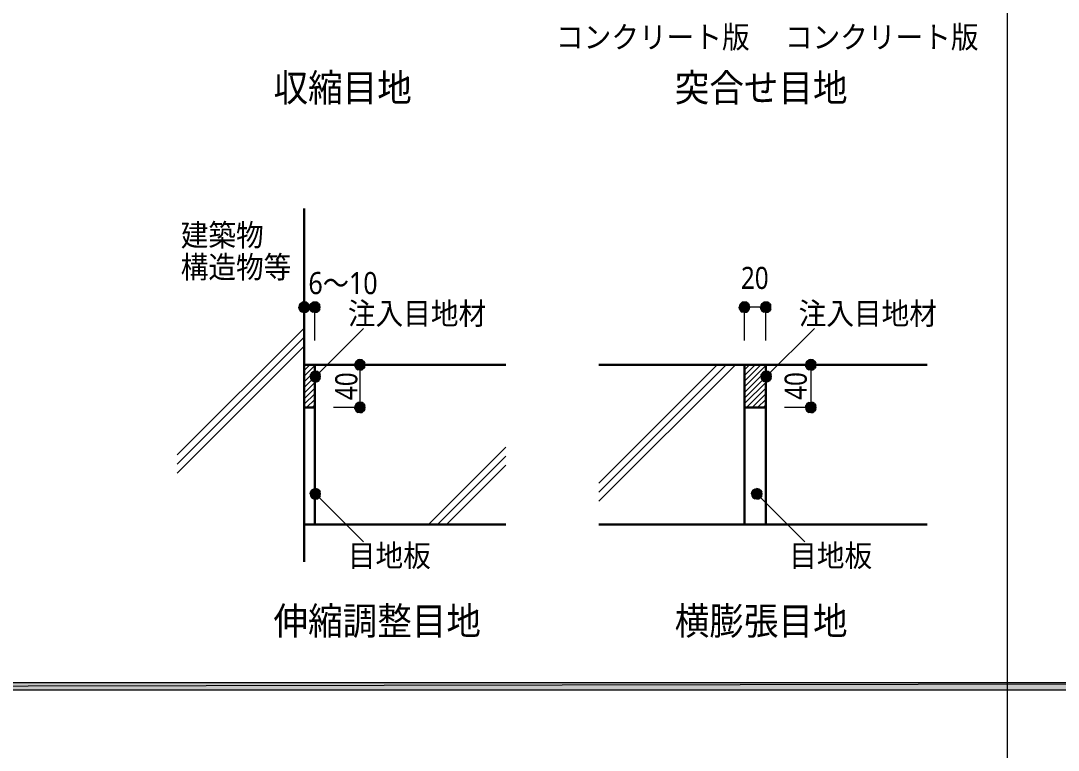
# Model space of a CAD drawing. Header units: millimetres. Extents: x 0 to 420, y 0 to 297.
# Drawn here: x 209.5 to 307, y 160 to 228.5 of the extents above; entities that cross this region are included whole.
import ezdxf
from ezdxf.enums import TextEntityAlignment as Align

# ---------------------------------------------------------------- set-up
doc = ezdxf.new("R2010")
doc.units = ezdxf.units.MM
doc.styles.add('kst32b', font='NotoSansJP-Variable.ttf')

msp = doc.modelspace()

# ---------------------------------------------------------------- hatches: boundary and pattern name
h = msp.add_hatch(color=7)
h.paths.add_polyline_path([(236.114, 202.078), (235.924, 202.057), (236.114, 201.591), (236.114, 202.078)])
h.paths.add_polyline_path([(235.924, 202.057), (236.114, 201.591), (235.754, 201.93), (235.924, 202.057)])
h.paths.add_polyline_path([(236.114, 201.591), (235.754, 201.93), (235.649, 201.782), (236.114, 201.591)])
for points in [[(236.305, 202.057), (236.114, 202.078), (236.114, 201.591), (236.305, 202.057)], [(237.3, 202.057), (237.109, 202.078), (237.109, 201.591), (237.3, 202.057)], [(277.664, 202.057), (277.474, 202.078), (277.474, 201.591), (277.664, 202.057)], [(279.675, 202.057), (279.485, 202.078), (279.485, 201.591), (279.675, 202.057)], [(236.114, 196.215), (236.093, 196.194), (236.072, 196.173), (236.093, 196.151), (236.114, 196.13), (236.135, 196.151), (236.156, 196.173), (236.135, 196.194), (236.114, 196.215)], [(241.554, 196.638), (241.342, 196.681), (241.342, 196.173), (241.554, 196.638)], [(283.909, 196.638), (283.718, 196.681), (283.718, 196.173), (283.909, 196.638)], [(236.707, 194.881), (236.813, 194.712), (237.172, 195.072), (236.707, 194.881)], [(279.061, 194.881), (279.188, 194.712), (279.527, 195.072), (279.061, 194.881)], [(241.554, 192.638), (241.342, 192.68), (241.342, 192.172), (241.554, 192.638)], [(283.252, 191.982), (283.358, 191.833), (283.718, 192.172), (283.252, 191.982)], [(236.707, 183.854), (236.813, 183.705), (237.172, 184.044), (236.707, 183.854)], [(278.172, 183.854), (278.278, 183.705), (278.638, 184.044), (278.172, 183.854)]]:
    msp.add_hatch(color=7).paths.add_polyline_path(points)
h = msp.add_hatch(color=7)
h.paths.add_polyline_path([(236.601, 201.591), (236.58, 201.782), (236.114, 201.591), (236.601, 201.591)])
h.paths.add_polyline_path([(236.58, 201.782), (236.114, 201.591), (236.474, 201.93), (236.58, 201.782)])
h.paths.add_polyline_path([(236.114, 201.591), (236.474, 201.93), (236.305, 202.057), (236.114, 201.591)])
h = msp.add_hatch(color=7)
h.paths.add_polyline_path([(237.109, 202.078), (236.919, 202.057), (237.109, 201.591), (237.109, 202.078)])
h.paths.add_polyline_path([(236.919, 202.057), (237.109, 201.591), (236.749, 201.93), (236.919, 202.057)])
h.paths.add_polyline_path([(237.109, 201.591), (236.749, 201.93), (236.643, 201.782), (237.109, 201.591)])
h = msp.add_hatch(color=7)
h.paths.add_polyline_path([(237.617, 201.591), (237.575, 201.782), (237.109, 201.591), (237.617, 201.591)])
h.paths.add_polyline_path([(237.575, 201.782), (237.109, 201.591), (237.469, 201.93), (237.575, 201.782)])
h.paths.add_polyline_path([(237.109, 201.591), (237.469, 201.93), (237.3, 202.057), (237.109, 201.591)])
h = msp.add_hatch(color=7)
h.paths.add_polyline_path([(277.474, 202.078), (277.283, 202.057), (277.474, 201.591), (277.474, 202.078)])
h.paths.add_polyline_path([(277.283, 202.057), (277.474, 201.591), (277.135, 201.93), (277.283, 202.057)])
h.paths.add_polyline_path([(277.474, 201.591), (277.135, 201.93), (277.008, 201.782), (277.474, 201.591)])
h = msp.add_hatch(color=7)
h.paths.add_polyline_path([(277.982, 201.591), (277.939, 201.782), (277.474, 201.591), (277.982, 201.591)])
h.paths.add_polyline_path([(277.939, 201.782), (277.474, 201.591), (277.834, 201.93), (277.939, 201.782)])
h.paths.add_polyline_path([(277.474, 201.591), (277.834, 201.93), (277.664, 202.057), (277.474, 201.591)])
h = msp.add_hatch(color=7)
h.paths.add_polyline_path([(279.485, 202.078), (279.294, 202.057), (279.485, 201.591), (279.485, 202.078)])
h.paths.add_polyline_path([(279.294, 202.057), (279.485, 201.591), (279.125, 201.93), (279.294, 202.057)])
h.paths.add_polyline_path([(279.485, 201.591), (279.125, 201.93), (279.019, 201.782), (279.485, 201.591)])
h = msp.add_hatch(color=7)
h.paths.add_polyline_path([(279.971, 201.591), (279.95, 201.782), (279.485, 201.591), (279.971, 201.591)])
h.paths.add_polyline_path([(279.95, 201.782), (279.485, 201.591), (279.823, 201.93), (279.95, 201.782)])
h.paths.add_polyline_path([(279.485, 201.591), (279.823, 201.93), (279.675, 202.057), (279.485, 201.591)])
h = msp.add_hatch(color=7)
h.paths.add_polyline_path([(235.649, 201.782), (235.606, 201.591), (236.114, 201.591), (235.649, 201.782)])
h.paths.add_polyline_path([(235.606, 201.591), (236.114, 201.591), (235.649, 201.401), (235.606, 201.591)])
h.paths.add_polyline_path([(236.114, 201.591), (235.649, 201.401), (235.754, 201.231), (236.114, 201.591)])
h = msp.add_hatch(color=7)
h.paths.add_polyline_path([(235.754, 201.231), (235.924, 201.126), (236.114, 201.591), (235.754, 201.231)])
h.paths.add_polyline_path([(235.924, 201.126), (236.114, 201.591), (236.114, 201.083), (235.924, 201.126)])
h.paths.add_polyline_path([(236.114, 201.591), (236.114, 201.083), (236.305, 201.126), (236.114, 201.591)])
h = msp.add_hatch(color=7)
h.paths.add_polyline_path([(236.305, 201.126), (236.474, 201.231), (236.114, 201.591), (236.305, 201.126)])
h.paths.add_polyline_path([(236.474, 201.231), (236.114, 201.591), (236.58, 201.401), (236.474, 201.231)])
h.paths.add_polyline_path([(236.114, 201.591), (236.58, 201.401), (236.601, 201.591), (236.114, 201.591)])
h = msp.add_hatch(color=7)
h.paths.add_polyline_path([(236.643, 201.782), (236.601, 201.591), (237.109, 201.591), (236.643, 201.782)])
h.paths.add_polyline_path([(236.601, 201.591), (237.109, 201.591), (236.643, 201.401), (236.601, 201.591)])
h.paths.add_polyline_path([(237.109, 201.591), (236.643, 201.401), (236.749, 201.231), (237.109, 201.591)])
h = msp.add_hatch(color=7)
h.paths.add_polyline_path([(236.749, 201.231), (236.919, 201.126), (237.109, 201.591), (236.749, 201.231)])
h.paths.add_polyline_path([(236.919, 201.126), (237.109, 201.591), (237.109, 201.083), (236.919, 201.126)])
h.paths.add_polyline_path([(237.109, 201.591), (237.109, 201.083), (237.3, 201.126), (237.109, 201.591)])
h = msp.add_hatch(color=7)
h.paths.add_polyline_path([(237.3, 201.126), (237.469, 201.231), (237.109, 201.591), (237.3, 201.126)])
h.paths.add_polyline_path([(237.469, 201.231), (237.109, 201.591), (237.575, 201.401), (237.469, 201.231)])
h.paths.add_polyline_path([(237.109, 201.591), (237.575, 201.401), (237.617, 201.591), (237.109, 201.591)])
h = msp.add_hatch(color=7)
h.paths.add_polyline_path([(277.008, 201.782), (276.987, 201.591), (277.474, 201.591), (277.008, 201.782)])
h.paths.add_polyline_path([(276.987, 201.591), (277.474, 201.591), (277.008, 201.401), (276.987, 201.591)])
h.paths.add_polyline_path([(277.474, 201.591), (277.008, 201.401), (277.135, 201.231), (277.474, 201.591)])
h = msp.add_hatch(color=7)
h.paths.add_polyline_path([(277.135, 201.231), (277.283, 201.126), (277.474, 201.591), (277.135, 201.231)])
h.paths.add_polyline_path([(277.283, 201.126), (277.474, 201.591), (277.474, 201.083), (277.283, 201.126)])
h.paths.add_polyline_path([(277.474, 201.591), (277.474, 201.083), (277.664, 201.126), (277.474, 201.591)])
h = msp.add_hatch(color=7)
h.paths.add_polyline_path([(277.664, 201.126), (277.834, 201.231), (277.474, 201.591), (277.664, 201.126)])
h.paths.add_polyline_path([(277.834, 201.231), (277.474, 201.591), (277.939, 201.401), (277.834, 201.231)])
h.paths.add_polyline_path([(277.474, 201.591), (277.939, 201.401), (277.982, 201.591), (277.474, 201.591)])
h = msp.add_hatch(color=7)
h.paths.add_polyline_path([(279.019, 201.782), (278.977, 201.591), (279.485, 201.591), (279.019, 201.782)])
h.paths.add_polyline_path([(278.977, 201.591), (279.485, 201.591), (279.019, 201.401), (278.977, 201.591)])
h.paths.add_polyline_path([(279.485, 201.591), (279.019, 201.401), (279.125, 201.231), (279.485, 201.591)])
h = msp.add_hatch(color=7)
h.paths.add_polyline_path([(279.125, 201.231), (279.294, 201.126), (279.485, 201.591), (279.125, 201.231)])
h.paths.add_polyline_path([(279.294, 201.126), (279.485, 201.591), (279.485, 201.083), (279.294, 201.126)])
h.paths.add_polyline_path([(279.485, 201.591), (279.485, 201.083), (279.675, 201.126), (279.485, 201.591)])
h = msp.add_hatch(color=7)
h.paths.add_polyline_path([(279.675, 201.126), (279.823, 201.231), (279.485, 201.591), (279.675, 201.126)])
h.paths.add_polyline_path([(279.823, 201.231), (279.485, 201.591), (279.95, 201.401), (279.823, 201.231)])
h.paths.add_polyline_path([(279.485, 201.591), (279.95, 201.401), (279.971, 201.591), (279.485, 201.591)])
h = msp.add_hatch(color=7)
h.paths.add_polyline_path([(240.898, 196.363), (240.855, 196.173), (241.342, 196.173), (240.898, 196.363)])
h.paths.add_polyline_path([(240.855, 196.173), (241.342, 196.173), (240.898, 195.982), (240.855, 196.173)])
h.paths.add_polyline_path([(241.342, 196.173), (240.898, 195.982), (241.004, 195.834), (241.342, 196.173)])
h = msp.add_hatch(color=7)
h.paths.add_polyline_path([(241.342, 196.681), (241.152, 196.638), (241.342, 196.173), (241.342, 196.681)])
h.paths.add_polyline_path([(241.152, 196.638), (241.342, 196.173), (241.004, 196.532), (241.152, 196.638)])
h.paths.add_polyline_path([(241.342, 196.173), (241.004, 196.532), (240.898, 196.363), (241.342, 196.173)])
h = msp.add_hatch(color=7)
h.paths.add_polyline_path([(241.004, 195.834), (241.152, 195.707), (241.342, 196.173), (241.004, 195.834)])
h.paths.add_polyline_path([(241.152, 195.707), (241.342, 196.173), (241.342, 195.686), (241.152, 195.707)])
h.paths.add_polyline_path([(241.342, 196.173), (241.342, 195.686), (241.554, 195.707), (241.342, 196.173)])
h = msp.add_hatch(color=7)
h.paths.add_polyline_path([(241.85, 196.173), (241.808, 196.363), (241.342, 196.173), (241.85, 196.173)])
h.paths.add_polyline_path([(241.808, 196.363), (241.342, 196.173), (241.702, 196.532), (241.808, 196.363)])
h.paths.add_polyline_path([(241.342, 196.173), (241.702, 196.532), (241.554, 196.638), (241.342, 196.173)])
h = msp.add_hatch(color=7)
h.paths.add_polyline_path([(241.554, 195.707), (241.702, 195.834), (241.342, 196.173), (241.554, 195.707)])
h.paths.add_polyline_path([(241.702, 195.834), (241.342, 196.173), (241.808, 195.982), (241.702, 195.834)])
h.paths.add_polyline_path([(241.342, 196.173), (241.808, 195.982), (241.85, 196.173), (241.342, 196.173)])
h = msp.add_hatch(color=7)
h.paths.add_polyline_path([(283.252, 196.363), (283.231, 196.173), (283.718, 196.173), (283.252, 196.363)])
h.paths.add_polyline_path([(283.231, 196.173), (283.718, 196.173), (283.252, 195.982), (283.231, 196.173)])
h.paths.add_polyline_path([(283.718, 196.173), (283.252, 195.982), (283.358, 195.834), (283.718, 196.173)])
h = msp.add_hatch(color=7)
h.paths.add_polyline_path([(283.718, 196.681), (283.528, 196.638), (283.718, 196.173), (283.718, 196.681)])
h.paths.add_polyline_path([(283.528, 196.638), (283.718, 196.173), (283.358, 196.532), (283.528, 196.638)])
h.paths.add_polyline_path([(283.718, 196.173), (283.358, 196.532), (283.252, 196.363), (283.718, 196.173)])
h = msp.add_hatch(color=7)
h.paths.add_polyline_path([(283.358, 195.834), (283.528, 195.707), (283.718, 196.173), (283.358, 195.834)])
h.paths.add_polyline_path([(283.528, 195.707), (283.718, 196.173), (283.718, 195.686), (283.528, 195.707)])
h.paths.add_polyline_path([(283.718, 196.173), (283.718, 195.686), (283.909, 195.707), (283.718, 196.173)])
h = msp.add_hatch(color=7)
h.paths.add_polyline_path([(284.226, 196.173), (284.184, 196.363), (283.718, 196.173), (284.226, 196.173)])
h.paths.add_polyline_path([(284.184, 196.363), (283.718, 196.173), (284.078, 196.532), (284.184, 196.363)])
h.paths.add_polyline_path([(283.718, 196.173), (284.078, 196.532), (283.909, 196.638), (283.718, 196.173)])
h = msp.add_hatch(color=7)
h.paths.add_polyline_path([(283.909, 195.707), (284.078, 195.834), (283.718, 196.173), (283.909, 195.707)])
h.paths.add_polyline_path([(284.078, 195.834), (283.718, 196.173), (284.184, 195.982), (284.078, 195.834)])
h.paths.add_polyline_path([(283.718, 196.173), (284.184, 195.982), (284.226, 196.173), (283.718, 196.173)])
h = msp.add_hatch(color=7)
h.paths.add_polyline_path([(236.813, 195.432), (236.707, 195.262), (237.172, 195.072), (236.813, 195.432)])
h.paths.add_polyline_path([(236.707, 195.262), (237.172, 195.072), (236.664, 195.072), (236.707, 195.262)])
h.paths.add_polyline_path([(237.172, 195.072), (236.664, 195.072), (236.707, 194.881), (237.172, 195.072)])
h = msp.add_hatch(color=7)
h.paths.add_polyline_path([(237.363, 195.538), (237.172, 195.58), (237.172, 195.072), (237.363, 195.538)])
h.paths.add_polyline_path([(237.172, 195.58), (237.172, 195.072), (236.982, 195.538), (237.172, 195.58)])
h.paths.add_polyline_path([(237.172, 195.072), (236.982, 195.538), (236.813, 195.432), (237.172, 195.072)])
h = msp.add_hatch(color=7)
h.paths.add_polyline_path([(236.813, 194.712), (236.982, 194.606), (237.172, 195.072), (236.813, 194.712)])
h.paths.add_polyline_path([(236.982, 194.606), (237.172, 195.072), (237.172, 194.564), (236.982, 194.606)])
h.paths.add_polyline_path([(237.172, 195.072), (237.172, 194.564), (237.363, 194.606), (237.172, 195.072)])
h = msp.add_hatch(color=7)
h.paths.add_polyline_path([(237.659, 195.072), (237.617, 195.262), (237.172, 195.072), (237.659, 195.072)])
h.paths.add_polyline_path([(237.617, 195.262), (237.172, 195.072), (237.511, 195.432), (237.617, 195.262)])
h.paths.add_polyline_path([(237.172, 195.072), (237.511, 195.432), (237.363, 195.538), (237.172, 195.072)])
h = msp.add_hatch(color=7)
h.paths.add_polyline_path([(237.363, 194.606), (237.511, 194.712), (237.172, 195.072), (237.363, 194.606)])
h.paths.add_polyline_path([(237.511, 194.712), (237.172, 195.072), (237.617, 194.881), (237.511, 194.712)])
h.paths.add_polyline_path([(237.172, 195.072), (237.617, 194.881), (237.659, 195.072), (237.172, 195.072)])
h = msp.add_hatch(color=7)
h.paths.add_polyline_path([(279.188, 195.432), (279.061, 195.262), (279.527, 195.072), (279.188, 195.432)])
h.paths.add_polyline_path([(279.061, 195.262), (279.527, 195.072), (279.04, 195.072), (279.061, 195.262)])
h.paths.add_polyline_path([(279.527, 195.072), (279.04, 195.072), (279.061, 194.881), (279.527, 195.072)])
h = msp.add_hatch(color=7)
h.paths.add_polyline_path([(279.718, 195.538), (279.527, 195.58), (279.527, 195.072), (279.718, 195.538)])
h.paths.add_polyline_path([(279.527, 195.58), (279.527, 195.072), (279.337, 195.538), (279.527, 195.58)])
h.paths.add_polyline_path([(279.527, 195.072), (279.337, 195.538), (279.188, 195.432), (279.527, 195.072)])
h = msp.add_hatch(color=7)
h.paths.add_polyline_path([(279.188, 194.712), (279.337, 194.606), (279.527, 195.072), (279.188, 194.712)])
h.paths.add_polyline_path([(279.337, 194.606), (279.527, 195.072), (279.527, 194.564), (279.337, 194.606)])
h.paths.add_polyline_path([(279.527, 195.072), (279.527, 194.564), (279.718, 194.606), (279.527, 195.072)])
h = msp.add_hatch(color=7)
h.paths.add_polyline_path([(280.035, 195.072), (279.993, 195.262), (279.527, 195.072), (280.035, 195.072)])
h.paths.add_polyline_path([(279.993, 195.262), (279.527, 195.072), (279.887, 195.432), (279.993, 195.262)])
h.paths.add_polyline_path([(279.527, 195.072), (279.887, 195.432), (279.718, 195.538), (279.527, 195.072)])
h = msp.add_hatch(color=7)
h.paths.add_polyline_path([(279.718, 194.606), (279.887, 194.712), (279.527, 195.072), (279.718, 194.606)])
h.paths.add_polyline_path([(279.887, 194.712), (279.527, 195.072), (279.993, 194.881), (279.887, 194.712)])
h.paths.add_polyline_path([(279.527, 195.072), (279.993, 194.881), (280.035, 195.072), (279.527, 195.072)])
h = msp.add_hatch(color=7)
h.paths.add_polyline_path([(240.898, 192.363), (240.855, 192.172), (241.342, 192.172), (240.898, 192.363)])
h.paths.add_polyline_path([(240.855, 192.172), (241.342, 192.172), (240.898, 191.982), (240.855, 192.172)])
h.paths.add_polyline_path([(241.342, 192.172), (240.898, 191.982), (241.004, 191.833), (241.342, 192.172)])
h = msp.add_hatch(color=7)
h.paths.add_polyline_path([(241.342, 192.68), (241.152, 192.638), (241.342, 192.172), (241.342, 192.68)])
h.paths.add_polyline_path([(241.152, 192.638), (241.342, 192.172), (241.004, 192.532), (241.152, 192.638)])
h.paths.add_polyline_path([(241.342, 192.172), (241.004, 192.532), (240.898, 192.363), (241.342, 192.172)])
h = msp.add_hatch(color=7)
h.paths.add_polyline_path([(241.004, 191.833), (241.152, 191.706), (241.342, 192.172), (241.004, 191.833)])
h.paths.add_polyline_path([(241.152, 191.706), (241.342, 192.172), (241.342, 191.685), (241.152, 191.706)])
h.paths.add_polyline_path([(241.342, 192.172), (241.342, 191.685), (241.554, 191.706), (241.342, 192.172)])
h = msp.add_hatch(color=7)
h.paths.add_polyline_path([(241.85, 192.172), (241.808, 192.363), (241.342, 192.172), (241.85, 192.172)])
h.paths.add_polyline_path([(241.808, 192.363), (241.342, 192.172), (241.702, 192.532), (241.808, 192.363)])
h.paths.add_polyline_path([(241.342, 192.172), (241.702, 192.532), (241.554, 192.638), (241.342, 192.172)])
h = msp.add_hatch(color=7)
h.paths.add_polyline_path([(241.554, 191.706), (241.702, 191.833), (241.342, 192.172), (241.554, 191.706)])
h.paths.add_polyline_path([(241.702, 191.833), (241.342, 192.172), (241.808, 191.982), (241.702, 191.833)])
h.paths.add_polyline_path([(241.342, 192.172), (241.808, 191.982), (241.85, 192.172), (241.342, 192.172)])
h = msp.add_hatch(color=7)
h.paths.add_polyline_path([(283.358, 192.532), (283.252, 192.363), (283.718, 192.172), (283.358, 192.532)])
h.paths.add_polyline_path([(283.252, 192.363), (283.718, 192.172), (283.231, 192.172), (283.252, 192.363)])
h.paths.add_polyline_path([(283.718, 192.172), (283.231, 192.172), (283.252, 191.982), (283.718, 192.172)])
h = msp.add_hatch(color=7)
h.paths.add_polyline_path([(283.909, 192.638), (283.718, 192.68), (283.718, 192.172), (283.909, 192.638)])
h.paths.add_polyline_path([(283.718, 192.68), (283.718, 192.172), (283.528, 192.638), (283.718, 192.68)])
h.paths.add_polyline_path([(283.718, 192.172), (283.528, 192.638), (283.358, 192.532), (283.718, 192.172)])
h = msp.add_hatch(color=7)
h.paths.add_polyline_path([(283.358, 191.833), (283.528, 191.706), (283.718, 192.172), (283.358, 191.833)])
h.paths.add_polyline_path([(283.528, 191.706), (283.718, 192.172), (283.718, 191.685), (283.528, 191.706)])
h.paths.add_polyline_path([(283.718, 192.172), (283.718, 191.685), (283.909, 191.706), (283.718, 192.172)])
h = msp.add_hatch(color=7)
h.paths.add_polyline_path([(284.226, 192.172), (284.184, 192.363), (283.718, 192.172), (284.226, 192.172)])
h.paths.add_polyline_path([(284.184, 192.363), (283.718, 192.172), (284.078, 192.532), (284.184, 192.363)])
h.paths.add_polyline_path([(283.718, 192.172), (284.078, 192.532), (283.909, 192.638), (283.718, 192.172)])
h = msp.add_hatch(color=7)
h.paths.add_polyline_path([(283.909, 191.706), (284.078, 191.833), (283.718, 192.172), (283.909, 191.706)])
h.paths.add_polyline_path([(284.078, 191.833), (283.718, 192.172), (284.184, 191.982), (284.078, 191.833)])
h.paths.add_polyline_path([(283.718, 192.172), (284.184, 191.982), (284.226, 192.172), (283.718, 192.172)])
h = msp.add_hatch(color=7)
h.paths.add_polyline_path([(236.813, 184.404), (236.707, 184.235), (237.172, 184.044), (236.813, 184.404)])
h.paths.add_polyline_path([(236.707, 184.235), (237.172, 184.044), (236.664, 184.044), (236.707, 184.235)])
h.paths.add_polyline_path([(237.172, 184.044), (236.664, 184.044), (236.707, 183.854), (237.172, 184.044)])
h = msp.add_hatch(color=7)
h.paths.add_polyline_path([(237.363, 184.51), (237.172, 184.552), (237.172, 184.044), (237.363, 184.51)])
h.paths.add_polyline_path([(237.172, 184.552), (237.172, 184.044), (236.982, 184.51), (237.172, 184.552)])
h.paths.add_polyline_path([(237.172, 184.044), (236.982, 184.51), (236.813, 184.404), (237.172, 184.044)])
h = msp.add_hatch(color=7)
h.paths.add_polyline_path([(237.659, 184.044), (237.617, 184.235), (237.172, 184.044), (237.659, 184.044)])
h.paths.add_polyline_path([(237.617, 184.235), (237.172, 184.044), (237.511, 184.404), (237.617, 184.235)])
h.paths.add_polyline_path([(237.172, 184.044), (237.511, 184.404), (237.363, 184.51), (237.172, 184.044)])
h = msp.add_hatch(color=7)
h.paths.add_polyline_path([(278.278, 184.404), (278.172, 184.235), (278.638, 184.044), (278.278, 184.404)])
h.paths.add_polyline_path([(278.172, 184.235), (278.638, 184.044), (278.13, 184.044), (278.172, 184.235)])
h.paths.add_polyline_path([(278.638, 184.044), (278.13, 184.044), (278.172, 183.854), (278.638, 184.044)])
h = msp.add_hatch(color=7)
h.paths.add_polyline_path([(278.829, 184.51), (278.638, 184.552), (278.638, 184.044), (278.829, 184.51)])
h.paths.add_polyline_path([(278.638, 184.552), (278.638, 184.044), (278.448, 184.51), (278.638, 184.552)])
h.paths.add_polyline_path([(278.638, 184.044), (278.448, 184.51), (278.278, 184.404), (278.638, 184.044)])
h = msp.add_hatch(color=7)
h.paths.add_polyline_path([(279.146, 184.044), (279.104, 184.235), (278.638, 184.044), (279.146, 184.044)])
h.paths.add_polyline_path([(279.104, 184.235), (278.638, 184.044), (278.998, 184.404), (279.104, 184.235)])
h.paths.add_polyline_path([(278.638, 184.044), (278.998, 184.404), (278.829, 184.51), (278.638, 184.044)])
h = msp.add_hatch(color=7)
h.paths.add_polyline_path([(236.813, 183.705), (236.982, 183.6), (237.172, 184.044), (236.813, 183.705)])
h.paths.add_polyline_path([(236.982, 183.6), (237.172, 184.044), (237.172, 183.557), (236.982, 183.6)])
h.paths.add_polyline_path([(237.172, 184.044), (237.172, 183.557), (237.363, 183.6), (237.172, 184.044)])
h = msp.add_hatch(color=7)
h.paths.add_polyline_path([(237.363, 183.6), (237.511, 183.705), (237.172, 184.044), (237.363, 183.6)])
h.paths.add_polyline_path([(237.511, 183.705), (237.172, 184.044), (237.617, 183.854), (237.511, 183.705)])
h.paths.add_polyline_path([(237.172, 184.044), (237.617, 183.854), (237.659, 184.044), (237.172, 184.044)])
h = msp.add_hatch(color=7)
h.paths.add_polyline_path([(278.278, 183.705), (278.448, 183.6), (278.638, 184.044), (278.278, 183.705)])
h.paths.add_polyline_path([(278.448, 183.6), (278.638, 184.044), (278.638, 183.557), (278.448, 183.6)])
h.paths.add_polyline_path([(278.638, 184.044), (278.638, 183.557), (278.829, 183.6), (278.638, 184.044)])
h = msp.add_hatch(color=7)
h.paths.add_polyline_path([(278.829, 183.6), (278.998, 183.705), (278.638, 184.044), (278.829, 183.6)])
h.paths.add_polyline_path([(278.998, 183.705), (278.638, 184.044), (279.104, 183.854), (278.998, 183.705)])
h.paths.add_polyline_path([(278.638, 184.044), (279.104, 183.854), (279.146, 184.044), (278.638, 184.044)])
h = msp.add_hatch(color=7)
h.paths.add_polyline_path([(394.166, 165.629), (394.166, 166.328), (26.183, 165.629), (394.166, 165.629)])
h.paths.add_polyline_path([(394.166, 166.328), (26.183, 165.629), (26.183, 166.328), (394.166, 166.328)])

# ---------------------------------------------------------------- linework, layer by layer
at = {"lineweight": 13}
for points in [[(302.175, 285.983), (302.175, 45.995)], [(236.114, 198.459), (236.114, 201.591)], [(237.109, 198.459), (237.109, 201.591), (236.114, 201.591)], [(277.474, 198.459), (277.474, 201.591)], [(279.485, 198.459), (279.485, 201.591), (277.474, 201.591)], [(224.197, 187.727), (236.114, 199.623)], [(237.172, 195.072), (241.681, 199.58)], [(279.527, 195.072), (284.057, 199.58)], [(224.197, 186.859), (236.114, 198.776)], [(224.197, 186.013), (236.114, 197.929)], [(236.114, 195.644), (236.643, 196.173)], [(236.114, 195.114), (237.109, 196.109)], [(241.342, 196.173), (241.342, 192.172), (238.866, 192.172)], [(263.8, 183.367), (276.627, 196.173)], [(263.8, 184.213), (275.78, 196.173)], [(263.8, 185.06), (274.934, 196.173)], [(277.474, 195.707), (277.961, 196.173)], [(277.474, 195.178), (278.49, 196.173)], [(277.474, 194.649), (279.019, 196.173)], [(277.474, 194.12), (279.485, 196.109)], [(283.718, 196.173), (283.718, 192.172), (281.241, 192.172)], [(236.114, 194.585), (237.109, 195.58)], [(236.114, 194.056), (237.109, 195.051)], [(277.474, 193.59), (279.485, 195.58)], [(277.474, 193.061), (279.485, 195.051)], [(236.114, 193.527), (237.109, 194.522)], [(236.114, 192.998), (237.109, 193.992)], [(277.474, 192.532), (279.485, 194.522)], [(277.664, 192.172), (279.485, 193.992)], [(236.114, 192.469), (237.109, 193.463)], [(278.194, 192.172), (279.485, 193.463)], [(236.347, 192.172), (237.109, 192.934)], [(236.876, 192.172), (237.109, 192.405)], [(278.723, 192.172), (279.485, 192.934)], [(279.252, 192.172), (279.485, 192.405)], [(247.798, 181.187), (255.079, 188.447)], [(248.645, 181.187), (255.079, 187.6)], [(249.491, 181.187), (255.079, 186.754)], [(237.172, 184.044), (241.681, 179.536)], [(278.638, 184.044), (283.146, 179.536)]]:
    msp.add_lwpolyline(points, dxfattribs=at)
at = {"lineweight": 30}
for points in [[(236.114, 210.862), (236.114, 177.652)], [(236.114, 196.173), (255.079, 196.173)], [(263.8, 196.173), (294.661, 196.173)], [(237.109, 192.172), (237.109, 181.187)], [(277.474, 192.172), (277.474, 181.187)], [(279.485, 192.172), (279.485, 181.187)], [(236.114, 181.187), (255.079, 181.187)], [(263.8, 181.187), (294.661, 181.187)]]:
    msp.add_lwpolyline(points, dxfattribs=at)
at = {"lineweight": 0}
for points in [[(236.114, 201.591), (235.754, 201.93), (235.649, 201.782)], [(235.924, 202.057), (236.114, 201.591), (235.754, 201.93)], [(236.114, 202.078), (235.924, 202.057), (236.114, 201.591)], [(236.305, 202.057), (236.114, 202.078), (236.114, 201.591)], [(236.114, 201.591), (236.474, 201.93), (236.305, 202.057)], [(236.58, 201.782), (236.114, 201.591), (236.474, 201.93)], [(237.109, 201.591), (236.749, 201.93), (236.643, 201.782)], [(236.919, 202.057), (237.109, 201.591), (236.749, 201.93)], [(237.109, 202.078), (236.919, 202.057), (237.109, 201.591)], [(237.3, 202.057), (237.109, 202.078), (237.109, 201.591)], [(237.109, 201.591), (237.469, 201.93), (237.3, 202.057)], [(237.575, 201.782), (237.109, 201.591), (237.469, 201.93)], [(277.474, 201.591), (277.135, 201.93), (277.008, 201.782)], [(277.283, 202.057), (277.474, 201.591), (277.135, 201.93)], [(277.474, 202.078), (277.283, 202.057), (277.474, 201.591)], [(277.664, 202.057), (277.474, 202.078), (277.474, 201.591)], [(277.474, 201.591), (277.834, 201.93), (277.664, 202.057)], [(277.939, 201.782), (277.474, 201.591), (277.834, 201.93)], [(279.485, 201.591), (279.125, 201.93), (279.019, 201.782)], [(279.294, 202.057), (279.485, 201.591), (279.125, 201.93)], [(279.485, 202.078), (279.294, 202.057), (279.485, 201.591)], [(279.675, 202.057), (279.485, 202.078), (279.485, 201.591)], [(279.485, 201.591), (279.823, 201.93), (279.675, 202.057)], [(279.95, 201.782), (279.485, 201.591), (279.823, 201.93)], [(235.649, 201.782), (235.606, 201.591), (236.114, 201.591)], [(235.606, 201.591), (236.114, 201.591), (235.649, 201.401)], [(236.114, 201.591), (235.649, 201.401), (235.754, 201.231)], [(235.754, 201.231), (235.924, 201.126), (236.114, 201.591)], [(235.924, 201.126), (236.114, 201.591), (236.114, 201.083)], [(236.601, 201.591), (236.58, 201.782), (236.114, 201.591)], [(236.114, 201.591), (236.114, 201.083), (236.305, 201.126)], [(236.305, 201.126), (236.474, 201.231), (236.114, 201.591)], [(236.474, 201.231), (236.114, 201.591), (236.58, 201.401)], [(236.114, 201.591), (236.58, 201.401), (236.601, 201.591)], [(236.643, 201.782), (236.601, 201.591), (237.109, 201.591)], [(236.601, 201.591), (237.109, 201.591), (236.643, 201.401)], [(237.109, 201.591), (236.643, 201.401), (236.749, 201.231)], [(236.749, 201.231), (236.919, 201.126), (237.109, 201.591)], [(236.919, 201.126), (237.109, 201.591), (237.109, 201.083)], [(237.617, 201.591), (237.575, 201.782), (237.109, 201.591)], [(237.109, 201.591), (237.109, 201.083), (237.3, 201.126)], [(237.3, 201.126), (237.469, 201.231), (237.109, 201.591)], [(237.469, 201.231), (237.109, 201.591), (237.575, 201.401)], [(237.109, 201.591), (237.575, 201.401), (237.617, 201.591)], [(277.008, 201.782), (276.987, 201.591), (277.474, 201.591)], [(276.987, 201.591), (277.474, 201.591), (277.008, 201.401)], [(277.474, 201.591), (277.008, 201.401), (277.135, 201.231)], [(277.135, 201.231), (277.283, 201.126), (277.474, 201.591)], [(277.283, 201.126), (277.474, 201.591), (277.474, 201.083)], [(277.982, 201.591), (277.939, 201.782), (277.474, 201.591)], [(277.474, 201.591), (277.474, 201.083), (277.664, 201.126)], [(277.664, 201.126), (277.834, 201.231), (277.474, 201.591)], [(277.834, 201.231), (277.474, 201.591), (277.939, 201.401)], [(277.474, 201.591), (277.939, 201.401), (277.982, 201.591)], [(279.019, 201.782), (278.977, 201.591), (279.485, 201.591)], [(278.977, 201.591), (279.485, 201.591), (279.019, 201.401)], [(279.485, 201.591), (279.019, 201.401), (279.125, 201.231)], [(279.125, 201.231), (279.294, 201.126), (279.485, 201.591)], [(279.294, 201.126), (279.485, 201.591), (279.485, 201.083)], [(279.971, 201.591), (279.95, 201.782), (279.485, 201.591)], [(279.485, 201.591), (279.485, 201.083), (279.675, 201.126)], [(279.675, 201.126), (279.823, 201.231), (279.485, 201.591)], [(279.823, 201.231), (279.485, 201.591), (279.95, 201.401)], [(279.485, 201.591), (279.95, 201.401), (279.971, 201.591)], [(236.114, 196.215), (236.093, 196.194), (236.072, 196.173), (236.093, 196.151), (236.114, 196.13), (236.135, 196.151), (236.156, 196.173), (236.135, 196.194)], [(240.898, 196.363), (240.855, 196.173), (241.342, 196.173)], [(240.855, 196.173), (241.342, 196.173), (240.898, 195.982)], [(241.342, 196.173), (241.004, 196.532), (240.898, 196.363)], [(241.342, 196.173), (240.898, 195.982), (241.004, 195.834)], [(241.152, 196.638), (241.342, 196.173), (241.004, 196.532)], [(241.004, 195.834), (241.152, 195.707), (241.342, 196.173)], [(241.342, 196.681), (241.152, 196.638), (241.342, 196.173)], [(241.152, 195.707), (241.342, 196.173), (241.342, 195.686)], [(241.554, 196.638), (241.342, 196.681), (241.342, 196.173)], [(241.342, 196.173), (241.702, 196.532), (241.554, 196.638)], [(241.808, 196.363), (241.342, 196.173), (241.702, 196.532)], [(241.85, 196.173), (241.808, 196.363), (241.342, 196.173)], [(241.342, 196.173), (241.342, 195.686), (241.554, 195.707)], [(241.554, 195.707), (241.702, 195.834), (241.342, 196.173)], [(241.702, 195.834), (241.342, 196.173), (241.808, 195.982)], [(241.342, 196.173), (241.808, 195.982), (241.85, 196.173)], [(283.252, 196.363), (283.231, 196.173), (283.718, 196.173)], [(283.231, 196.173), (283.718, 196.173), (283.252, 195.982)], [(283.718, 196.173), (283.358, 196.532), (283.252, 196.363)], [(283.718, 196.173), (283.252, 195.982), (283.358, 195.834)], [(283.528, 196.638), (283.718, 196.173), (283.358, 196.532)], [(283.358, 195.834), (283.528, 195.707), (283.718, 196.173)], [(283.718, 196.681), (283.528, 196.638), (283.718, 196.173)], [(283.528, 195.707), (283.718, 196.173), (283.718, 195.686)], [(283.909, 196.638), (283.718, 196.681), (283.718, 196.173)], [(283.718, 196.173), (284.078, 196.532), (283.909, 196.638)], [(284.184, 196.363), (283.718, 196.173), (284.078, 196.532)], [(284.226, 196.173), (284.184, 196.363), (283.718, 196.173)], [(283.718, 196.173), (283.718, 195.686), (283.909, 195.707)], [(283.909, 195.707), (284.078, 195.834), (283.718, 196.173)], [(284.078, 195.834), (283.718, 196.173), (284.184, 195.982)], [(283.718, 196.173), (284.184, 195.982), (284.226, 196.173)], [(236.707, 195.262), (237.172, 195.072), (236.664, 195.072)], [(237.172, 195.072), (236.664, 195.072), (236.707, 194.881)], [(236.813, 195.432), (236.707, 195.262), (237.172, 195.072)], [(236.707, 194.881), (236.813, 194.712), (237.172, 195.072)], [(237.172, 195.072), (236.982, 195.538), (236.813, 195.432)], [(236.813, 194.712), (236.982, 194.606), (237.172, 195.072)], [(237.172, 195.58), (237.172, 195.072), (236.982, 195.538)], [(236.982, 194.606), (237.172, 195.072), (237.172, 194.564)], [(237.363, 195.538), (237.172, 195.58), (237.172, 195.072)], [(237.172, 195.072), (237.511, 195.432), (237.363, 195.538)], [(237.617, 195.262), (237.172, 195.072), (237.511, 195.432)], [(237.659, 195.072), (237.617, 195.262), (237.172, 195.072)], [(237.172, 195.072), (237.172, 194.564), (237.363, 194.606)], [(237.363, 194.606), (237.511, 194.712), (237.172, 195.072)], [(237.511, 194.712), (237.172, 195.072), (237.617, 194.881)], [(237.172, 195.072), (237.617, 194.881), (237.659, 195.072)], [(279.061, 195.262), (279.527, 195.072), (279.04, 195.072)], [(279.527, 195.072), (279.04, 195.072), (279.061, 194.881)], [(279.188, 195.432), (279.061, 195.262), (279.527, 195.072)], [(279.061, 194.881), (279.188, 194.712), (279.527, 195.072)], [(279.527, 195.072), (279.337, 195.538), (279.188, 195.432)], [(279.188, 194.712), (279.337, 194.606), (279.527, 195.072)], [(279.527, 195.58), (279.527, 195.072), (279.337, 195.538)], [(279.337, 194.606), (279.527, 195.072), (279.527, 194.564)], [(279.718, 195.538), (279.527, 195.58), (279.527, 195.072)], [(279.527, 195.072), (279.887, 195.432), (279.718, 195.538)], [(279.993, 195.262), (279.527, 195.072), (279.887, 195.432)], [(280.035, 195.072), (279.993, 195.262), (279.527, 195.072)], [(279.527, 195.072), (279.527, 194.564), (279.718, 194.606)], [(279.718, 194.606), (279.887, 194.712), (279.527, 195.072)], [(279.887, 194.712), (279.527, 195.072), (279.993, 194.881)], [(279.527, 195.072), (279.993, 194.881), (280.035, 195.072)], [(240.898, 192.363), (240.855, 192.172), (241.342, 192.172)], [(240.855, 192.172), (241.342, 192.172), (240.898, 191.982)], [(241.342, 192.172), (241.004, 192.532), (240.898, 192.363)], [(241.342, 192.172), (240.898, 191.982), (241.004, 191.833)], [(241.152, 192.638), (241.342, 192.172), (241.004, 192.532)], [(241.004, 191.833), (241.152, 191.706), (241.342, 192.172)], [(241.342, 192.68), (241.152, 192.638), (241.342, 192.172)], [(241.152, 191.706), (241.342, 192.172), (241.342, 191.685)], [(241.554, 192.638), (241.342, 192.68), (241.342, 192.172)], [(241.342, 192.172), (241.702, 192.532), (241.554, 192.638)], [(241.808, 192.363), (241.342, 192.172), (241.702, 192.532)], [(241.85, 192.172), (241.808, 192.363), (241.342, 192.172)], [(241.342, 192.172), (241.342, 191.685), (241.554, 191.706)], [(241.554, 191.706), (241.702, 191.833), (241.342, 192.172)], [(241.702, 191.833), (241.342, 192.172), (241.808, 191.982)], [(241.342, 192.172), (241.808, 191.982), (241.85, 192.172)], [(283.252, 192.363), (283.718, 192.172), (283.231, 192.172)], [(283.718, 192.172), (283.231, 192.172), (283.252, 191.982)], [(283.358, 192.532), (283.252, 192.363), (283.718, 192.172)], [(283.252, 191.982), (283.358, 191.833), (283.718, 192.172)], [(283.718, 192.172), (283.528, 192.638), (283.358, 192.532)], [(283.358, 191.833), (283.528, 191.706), (283.718, 192.172)], [(283.718, 192.68), (283.718, 192.172), (283.528, 192.638)], [(283.528, 191.706), (283.718, 192.172), (283.718, 191.685)], [(283.909, 192.638), (283.718, 192.68), (283.718, 192.172)], [(283.718, 192.172), (284.078, 192.532), (283.909, 192.638)], [(284.184, 192.363), (283.718, 192.172), (284.078, 192.532)], [(284.226, 192.172), (284.184, 192.363), (283.718, 192.172)], [(283.718, 192.172), (283.718, 191.685), (283.909, 191.706)], [(283.909, 191.706), (284.078, 191.833), (283.718, 192.172)], [(284.078, 191.833), (283.718, 192.172), (284.184, 191.982)], [(283.718, 192.172), (284.184, 191.982), (284.226, 192.172)], [(236.813, 184.404), (236.707, 184.235), (237.172, 184.044)], [(237.172, 184.044), (236.982, 184.51), (236.813, 184.404)], [(237.172, 184.552), (237.172, 184.044), (236.982, 184.51)], [(237.363, 184.51), (237.172, 184.552), (237.172, 184.044)], [(237.172, 184.044), (237.511, 184.404), (237.363, 184.51)], [(237.617, 184.235), (237.172, 184.044), (237.511, 184.404)], [(278.278, 184.404), (278.172, 184.235), (278.638, 184.044)], [(278.638, 184.044), (278.448, 184.51), (278.278, 184.404)], [(278.638, 184.552), (278.638, 184.044), (278.448, 184.51)], [(278.829, 184.51), (278.638, 184.552), (278.638, 184.044)], [(278.638, 184.044), (278.998, 184.404), (278.829, 184.51)], [(279.104, 184.235), (278.638, 184.044), (278.998, 184.404)], [(236.707, 184.235), (237.172, 184.044), (236.664, 184.044)], [(237.172, 184.044), (236.664, 184.044), (236.707, 183.854)], [(236.707, 183.854), (236.813, 183.705), (237.172, 184.044)], [(236.813, 183.705), (236.982, 183.6), (237.172, 184.044)], [(236.982, 183.6), (237.172, 184.044), (237.172, 183.557)], [(237.659, 184.044), (237.617, 184.235), (237.172, 184.044)], [(237.172, 184.044), (237.172, 183.557), (237.363, 183.6)], [(237.363, 183.6), (237.511, 183.705), (237.172, 184.044)], [(237.511, 183.705), (237.172, 184.044), (237.617, 183.854)], [(237.172, 184.044), (237.617, 183.854), (237.659, 184.044)], [(278.172, 184.235), (278.638, 184.044), (278.13, 184.044)], [(278.638, 184.044), (278.13, 184.044), (278.172, 183.854)], [(278.172, 183.854), (278.278, 183.705), (278.638, 184.044)], [(278.278, 183.705), (278.448, 183.6), (278.638, 184.044)], [(278.448, 183.6), (278.638, 184.044), (278.638, 183.557)], [(279.146, 184.044), (279.104, 184.235), (278.638, 184.044)], [(278.638, 184.044), (278.638, 183.557), (278.829, 183.6)], [(278.829, 183.6), (278.998, 183.705), (278.638, 184.044)], [(278.998, 183.705), (278.638, 184.044), (279.104, 183.854)], [(278.638, 184.044), (279.104, 183.854), (279.146, 184.044)], [(394.166, 165.629), (394.166, 166.328), (26.183, 165.629)], [(394.166, 166.328), (26.183, 165.629), (26.183, 166.328)]]:
    msp.add_lwpolyline(points, close=True, dxfattribs=at)
at = {"lineweight": 30}
for points in [[(236.114, 196.173), (236.114, 192.172), (237.109, 192.172), (237.109, 196.173)], [(277.474, 196.173), (277.474, 192.172), (279.485, 192.172), (279.485, 196.173)]]:
    msp.add_lwpolyline(points, close=True, dxfattribs=at)

# ---------------------------------------------------------------- texts
at = {"style": 'kst32b'}
for s, height, p, p2 in [('コンクリート版', 2.0791, (259.779, 225.933), (277.971, 225.933)), ('コンクリート版', 2.0791, (281.284, 225.933), (299.476, 225.933)), ('収縮目地', 2.5989, (233.236, 220.916), (246.23, 220.916)), ('突合せ目地', 2.5989, (270.933, 220.916), (287.177, 220.916)), ('建築物', 2.0791, (224.515, 207.328), (232.312, 207.328)), ('構造物等', 2.0791, (224.515, 204.322), (234.91, 204.322)), ('6～10', 2.0791, (236.516, 202.819), (243.014, 202.819)), ('20', 2.0791, (277.156, 203.306), (279.755, 203.306)), ('注入目地材', 2.0791, (240.221, 199.962), (253.215, 199.962)), ('注入目地材', 2.0791, (282.575, 199.962), (295.57, 199.962)), ('40', 2.0791, (241.11, 192.871), (241.11, 195.47)), ('40', 2.0791, (283.337, 192.892), (283.337, 195.491)), ('目地板', 2.0791, (240.221, 177.207), (248.017, 177.207)), ('目地板', 2.0791, (281.686, 177.207), (289.483, 177.207)), ('伸縮調整目地', 2.5989, (233.236, 170.815), (252.727, 170.815)), ('横膨張目地', 2.5989, (270.933, 170.815), (287.177, 170.815))]:
    msp.add_text(s, height=height, dxfattribs=at).set_placement(p, p2, align=Align.FIT)

doc.saveas('drawing.dxf')
